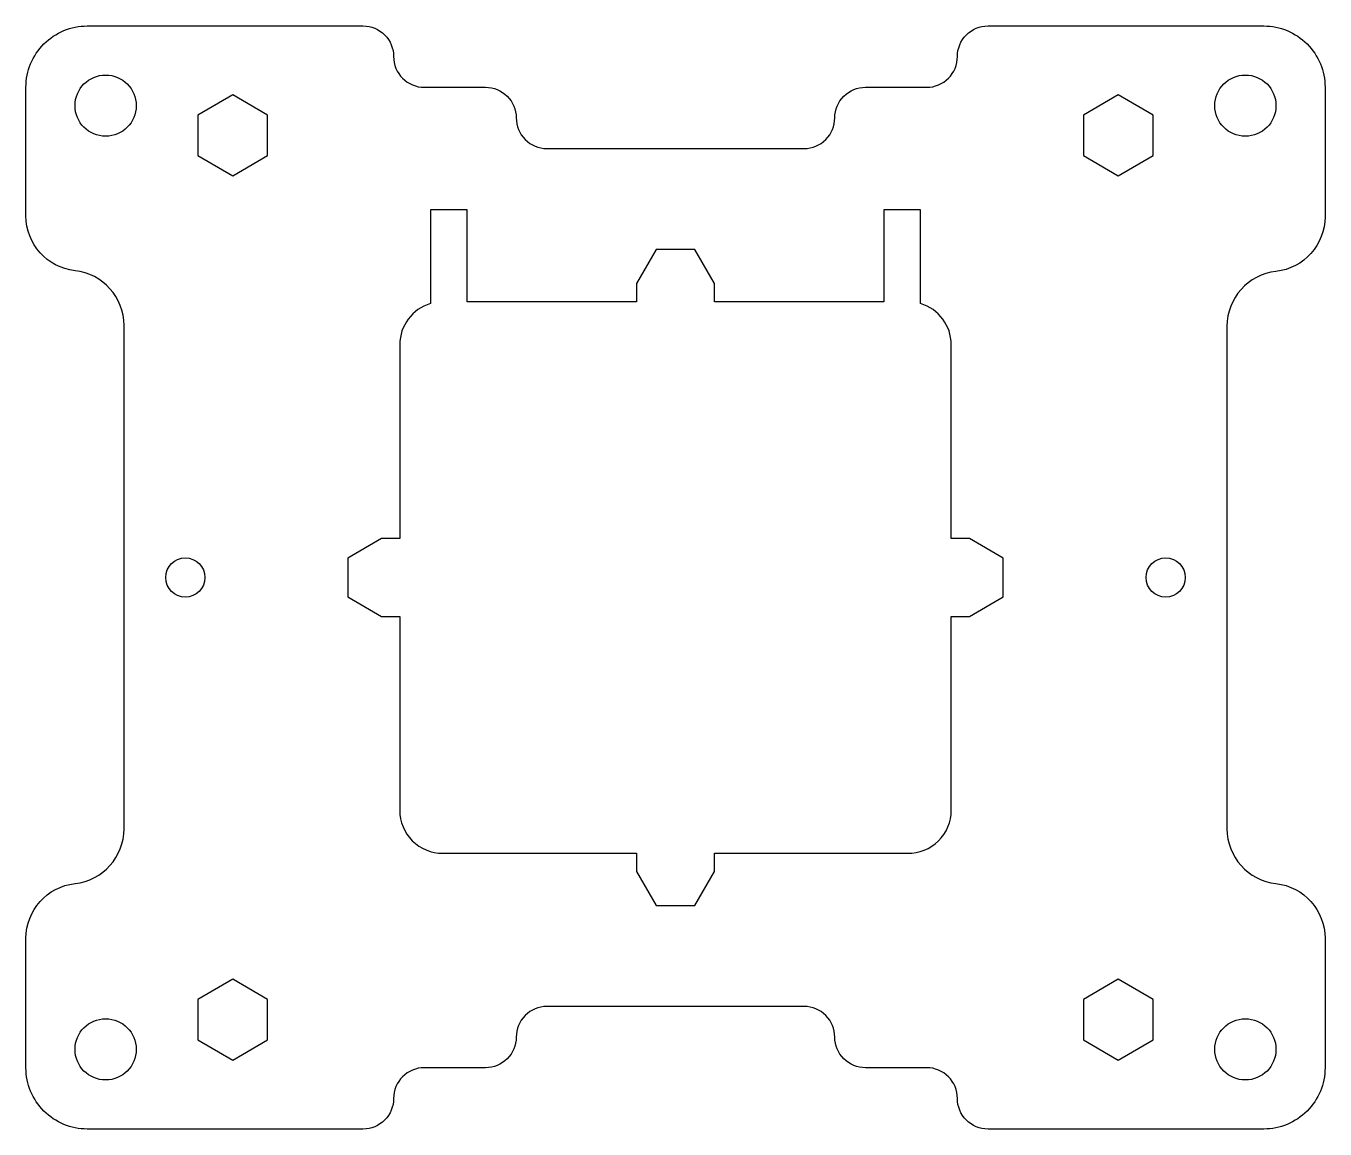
# Model space of a CAD drawing. Header units: millimetres. Extents: x -53 to 53, y -45 to 45.
import ezdxf

# ---------------------------------------------------------------- set-up
doc = ezdxf.new("R2010")
doc.units = ezdxf.units.MM
doc.layers.get('0').update_dxf_attribs({"linetype": 'CONTINUOUS'})

msp = doc.modelspace()

# ---------------------------------------------------------------- linework, layer by layer
for points in [[(53, 29.44, -0.381966), (49, 24.97, 0.381966), (45, 20.5), (45, -20.5, 0.381966), (49, -24.97, -0.381966), (53, -29.44), (53, -40, -0.414214), (48, -45), (25.5, -45, -0.414214), (23, -42.5, 0.414214), (20.5, -40), (15.5, -40, -0.414214), (13, -37.5, 0.414214), (10.5, -35), (-10.5, -35, 0.414214), (-13, -37.5, -0.414214), (-15.5, -40), (-20.5, -40, 0.414214), (-23, -42.5, -0.414214), (-25.5, -45), (-48, -45, -0.414214), (-53, -40), (-53, -29.44, -0.381966), (-49, -24.97, 0.381966), (-45, -20.5), (-45, 20.56, 0.381966), (-49, 25.03, -0.381966), (-53, 29.5), (-53, 40, -0.414214), (-48, 45), (-25.5, 45, -0.414214), (-23, 42.5, 0.414214), (-20.5, 40), (-15.5, 40, -0.414214), (-13, 37.5, 0.414214), (-10.5, 35), (10.5, 35, 0.414214), (13, 37.5, -0.414214), (15.5, 40), (20.5, 40, 0.414214), (23, 42.5, -0.414214), (25.5, 45), (48, 45, -0.414214), (53, 40)], [(17, 30), (17, 22.5), (3.17, 22.5), (3.17, 24), (1.59, 26.75), (-1.59, 26.75), (-3.18, 24), (-3.18, 22.5), (-17, 22.5), (-17, 30), (-20, 30), (-20, 22.35, 0.331679), (-22.5, 19), (-22.5, 3.17), (-24, 3.17), (-26.75, 1.59), (-26.75, -1.59), (-24, -3.18), (-22.5, -3.18), (-22.5, -19, 0.414214), (-19, -22.5), (-3.17, -22.5), (-3.17, -24), (-1.59, -26.75), (1.59, -26.75), (3.18, -24), (3.18, -22.5), (17, -22.5), (17, -22.5), (18.94, -22.5, 0.419353), (22.5, -19), (22.5, -3.17), (24, -3.17), (26.75, -1.59), (26.75, 1.59), (24, 3.18), (22.5, 3.18), (22.5, 19, 0.331679), (20, 22.35), (20, 30)]]:
    msp.add_lwpolyline(points, format="xyb", close=True)
for points in [[(-38.97, 34.43), (-36.13, 32.78), (-33.28, 34.43), (-33.28, 37.72), (-36.13, 39.37), (-38.97, 37.72)], [(33.28, 34.43), (36.12, 32.78), (38.97, 34.43), (38.97, 37.72), (36.12, 39.37), (33.28, 37.72)], [(-38.97, -37.72), (-36.13, -39.37), (-33.28, -37.72), (-33.28, -34.43), (-36.13, -32.78), (-38.97, -34.43)], [(33.28, -37.72), (36.12, -39.37), (38.97, -37.72), (38.97, -34.43), (36.12, -32.78), (33.28, -34.43)]]:
    msp.add_lwpolyline(points, close=True)
for centre, radius in [((-46.5, 38.5), 2.5), ((46.5, 38.5), 2.5), ((-40, 0), 1.6), ((40, 0), 1.6), ((-46.5, -38.5), 2.5), ((46.5, -38.5), 2.5)]:
    msp.add_circle(centre, radius)

doc.saveas('drawing.dxf')
